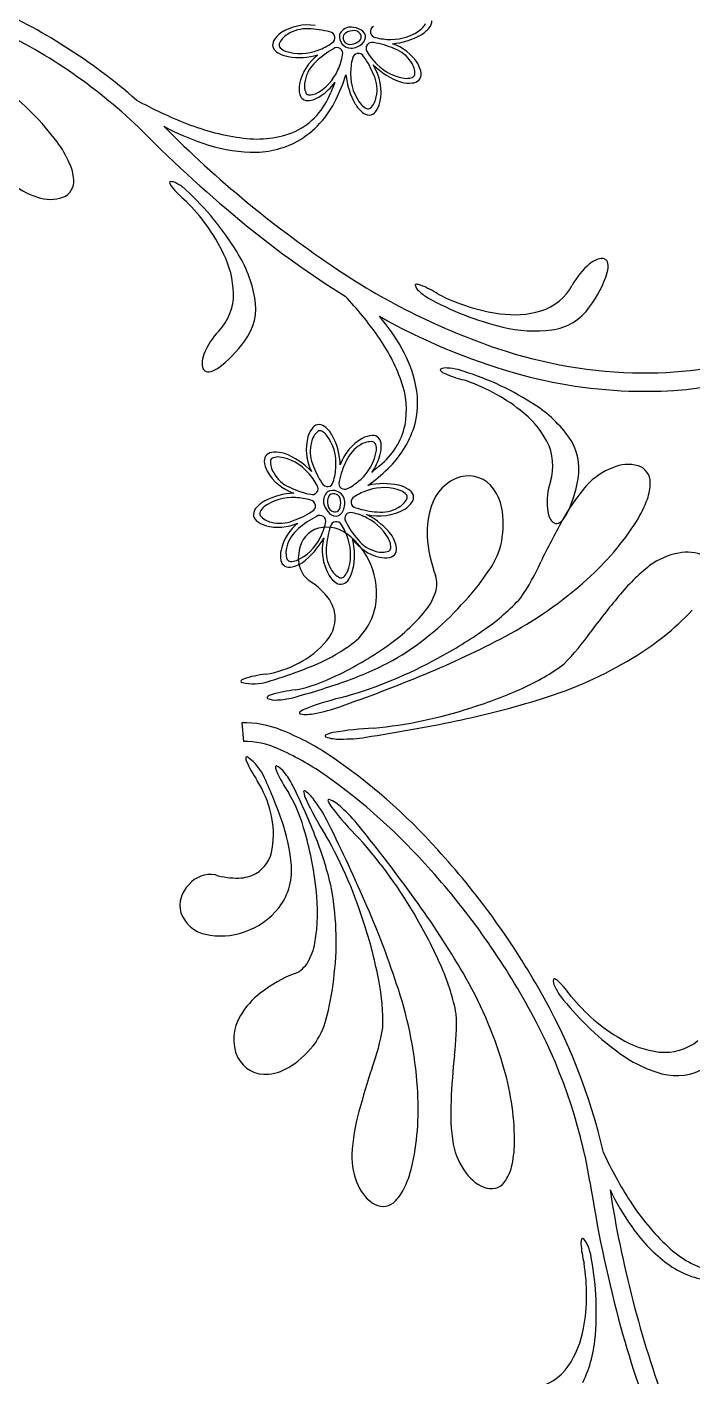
# Model space of a CAD drawing. Extents: x -4 to 4, y -4.07 to 4.07.
# Drawn here: x 1.59 to 2.418, y -0.04 to 1.641 of the extents above; entities that cross this region are included whole.
import ezdxf

# ---------------------------------------------------------------- set-up
doc = ezdxf.new("R2010")
doc.units = 0

msp = doc.modelspace()

# ---------------------------------------------------------------- linework, layer by layer
at = {"color": 7, "linetype": 'CONTINUOUS'}
msp.add_line((1.857327, 0.774624), (1.859136, 0.751655), dxfattribs=at)
for centre, radius, start, end in [((1.244031, 0.998033), 0.732891, 48.886794, 66.125905), ((2.080262, 1.649328), 0.01381, 319.056732, 358.209552), ((1.266556, 1.034767), 0.667218, 45.585578, 64.886768), ((1.922844, 1.608792), 0.030065, 124.110227, 149.069731), ((1.939405, 1.582956), 0.060749, 81.355276, 123.377645), ((1.993335, 1.629457), 0.014654, 171.240675, 269.819138), ((1.992876, 1.625612), 0.015284, 98.637354, 156.575572), ((1.992049, 1.628136), 0.008771, 162.522606, 284.240977), ((1.99502, 1.622457), 0.014059, 89.994928, 143.747669), ((1.993347, 1.61794), 0.02295, 66.535527, 96.923258), ((1.996625, 1.626517), 0.010126, 33.35608, 99.112756), ((1.998575, 1.626141), 0.013433, 20.91621, 73.077808), ((1.999518, 1.628887), 0.006418, 315.652991, 389.878951), ((1.999929, 1.629077), 0.011347, 309.282191, 369.433515), ((2.037967, 1.704883), 0.084842, 274.581991, 300.098929), ((2.059607, 1.665959), 0.040323, 301.232878, 320.439854), ((1.90587, 1.618931), 0.010294, 148.917527, 197.859244), ((1.908828, 1.621068), 0.01381, 202.539014, 241.692279), ((1.992899, 1.635929), 0.02113, 271.055704, 312.27505), ((1.990177, 1.64067), 0.021419, 280.84611, 310.573143), ((2.02643, 1.564505), 0.058736, 31.892974, 71.83185), ((1.922251, 1.643936), 0.040321, 240.309276, 259.516935), ((1.92876, 1.687804), 0.084655, 260.586733, 285.901064), ((1.988143, 1.558106), 0.060339, 126.852872, 168.474302), ((1.771424, 1.649094), 0.225724, 334.299716, 342.614955), ((2.076613, 1.590172), 0.09018, 185.422615, 210.045296), ((2.083481, 1.656456), 0.088406, 224.770024, 251.945443), ((1.967237, 1.560241), 0.063349, 348.011493, 392.409904), ((2.050703, 1.579766), 0.030065, 6.678318, 31.638049), ((2.070343, 1.582038), 0.010294, 317.888443, 366.831035), ((1.357949, 1.297099), 0.335949, 36.732935, 52.936174), ((1.958546, 1.564483), 0.030066, 169.112247, 194.071072), ((1.914472, 1.616083), 0.073363, 304.592815, 322.917649), ((3.251764, 1.033339), 1.387528, 157.163257, 157.704587), ((2.065677, 1.611568), 0.040324, 256.234444, 275.440737), ((2.068524, 1.585202), 0.013811, 274.057232, 313.208495), ((1.967833, 1.986214), 0.498615, 240.97943, 248.998939), ((1.886017, 1.589888), 0.08732, 295.39522, 339.804003), ((1.865725, 1.603356), 0.120917, 300.123988, 334.450766), ((1.939373, 1.559649), 0.010294, 193.91526, 242.857852), ((1.939954, 1.563251), 0.01381, 247.539802, 286.692622), ((1.933274, 1.588917), 0.040325, 285.308383, 304.514904), ((1.999955, 1.55403), 0.030063, 321.678166, 346.638802), ((2.033029, 1.565928), 0.040323, 211.232992, 230.43974), ((2.016398, 1.545274), 0.013811, 229.058258, 268.209743), ((2.015448, 1.541749), 0.010293, 272.889407, 321.832656), ((1.911748, 1.800068), 0.320697, 241.749451, 251.246859), ((2.756376, 2.506134), 1.403609, 224.773173, 236.2628), ((1.894677, 1.788285), 0.287629, 248.473333, 262.958099), ((1.510119, 1.411835), 0.145377, 24.158341, 36.361567), ((2.890194, 2.655161), 1.62672, 224.679053, 230.853356), ((1.874914, 1.686555), 0.201375, 250.787514, 267.911765), ((1.876501, 1.623887), 0.122261, 261.966665, 292.589224), ((1.87217, 1.600582), 0.115359, 267.71782, 298.046327), ((1.591541, 1.447675), 0.056421, 3.549813, 24.789305), ((1.626918, 1.51106), 0.085359, 226.898939, 253.582057), ((1.626591, 1.448979), 0.021375, 291.6201, 365.881074), ((1.768757, 1.447259), 0.001456, 114.562896, 205.475796), ((1.780391, 1.450959), 0.013652, 198.476619, 219.833579), ((1.768993, 1.436056), 0.012554, 55.651121, 93.841573), ((1.748374, 1.39401), 0.059283, 48.506765, 62.141262), ((1.618739, 1.475791), 0.049262, 251.111998, 288.618542), ((1.871785, 1.525953), 0.131876, 219.41885, 230.202431), ((1.540022, 1.170496), 0.364829, 31.453479, 47.253722), ((1.625626, 1.259172), 0.231386, 25.524156, 45.649775), ((2.623286, 2.326901), 1.203642, 230.842061, 238.027576), ((1.72752, 1.305633), 0.119432, 1.857129, 26.473466), ((1.714422, 1.274764), 0.161659, 10.373355, 32.182129), ((2.345104, 1.279042), 0.086523, 129.197446, 152.119009), ((2.313454, 1.317442), 0.036763, 110.264696, 128.793554), ((2.3053, 1.340746), 0.012084, 73.372991, 112.264253), ((2.306074, 1.345677), 0.007169, 10.093161, 68.018488), ((2.288875, 1.342591), 0.024643, 343.053426, 370.14975), ((2.446919, 2.041603), 0.84544, 236.21869, 251.287729), ((2.17322, 1.380204), 0.146257, 323.1846, 342.164435), ((2.085259, 1.322581), 0.012554, 194.156906, 232.348917), ((2.074533, 1.319344), 0.001456, 82.526153, 173.435154), ((2.07461, 1.307137), 0.013651, 68.167622, 89.525036), ((2.118875, 1.355179), 0.059277, 225.857118, 239.4923), ((2.031528, 1.197042), 0.131875, 57.797344, 68.581153), ((2.210206, 1.351094), 0.066413, 287.060502, 331.596607), ((1.780485, 1.308415), 0.066414, 316.403834, 360.939718), ((1.80634, 1.291333), 0.068261, 323.071061, 370.585242), ((1.681958, 1.01485), 0.420817, 34.994511, 43.7494), ((2.267068, 1.62241), 0.364831, 240.746191, 256.546434), ((2.209181, 1.513584), 0.231377, 242.349951, 262.476252), ((2.414254, 1.967131), 0.787222, 240.658192, 254.048086), ((1.835774, 1.116101), 0.253579, 29.489695, 40.533495), ((2.196485, 1.402328), 0.119433, 261.526317, 286.142655), ((2.234441, 1.331785), 0.068262, 277.41458, 324.928542), ((1.890697, 1.202384), 0.086523, 135.880492, 158.802055), ((2.221794, 1.424322), 0.161658, 255.817994, 277.626995), ((1.741371, 1.334596), 0.146257, 305.835565, 324.8154), ((1.841512, 1.124196), 0.227408, 19.679444, 35.479915), ((1.844397, 1.22062), 0.036763, 159.207768, 177.736625), ((1.920575, 1.16311), 0.156625, 11.352696, 29.792068), ((2.362307, 1.796318), 0.585977, 251.429308, 269.312979), ((2.358705, 1.729502), 0.542019, 268.929435, 295.142625), ((2.358845, 1.724512), 0.514141, 269.602817, 287.608122), ((1.819713, 1.221173), 0.012084, 175.735747, 214.627009), ((1.815263, 1.218913), 0.007169, 219.981404, 277.906946), ((1.812883, 1.236224), 0.024642, 277.851505, 304.947828), ((2.105858, 1.214012), 0.001456, 140.967543, 231.877324), ((2.111051, 1.204084), 0.012554, 82.054667, 120.246233), ((2.114632, 1.222499), 0.013651, 224.880697, 246.238566), ((2.111282, 1.157259), 0.059277, 74.909607, 88.545245), ((2.024058, 0.864415), 0.364818, 57.856166, 73.656865), ((2.361769, 1.787958), 0.600525, 254.164579, 268.741335), ((1.956122, 1.164027), 0.106084, 349.789247, 380.26907), ((1.969931, 1.173474), 0.106196, 343.3348, 371.11248), ((2.163145, 1.330307), 0.13187, 245.821004, 256.605041), ((2.061306, 0.981914), 0.231367, 51.926704, 72.053914), ((2.131902, 1.068824), 0.119431, 28.259875, 52.87644), ((2.133896, 1.03535), 0.161659, 36.776121, 58.584896), ((1.953633, 1.135892), 0.010294, 90.13988, 139.083348), ((1.952515, 1.132418), 0.013811, 46.308388, 85.460319), ((1.973822, 1.164689), 0.088862, 308.47842, 347.345413), ((1.951685, 1.181939), 0.126136, 314.027523, 342.027848), ((1.998213, 1.115115), 0.060751, 164.623057, 206.643432), ((1.968521, 1.122882), 0.030065, 138.930156, 163.889886), ((1.934912, 1.112583), 0.040324, 28.485213, 47.691734), ((1.895206, 1.092839), 0.084655, 2.098823, 27.41338), ((2.036905, 1.076442), 0.060338, 119.525672, 161.147102), ((2.021695, 1.102621), 0.030065, 93.930444, 118.889948), ((2.020367, 1.122348), 0.010294, 45.140097, 94.082908), ((2.01712, 1.120682), 0.013811, 1.3076, 40.459976), ((2.208858, 1.091065), 0.068261, 349.474088, 396.98827), ((1.897155, 1.097988), 0.01381, 91.309156, 130.461531), ((1.898732, 1.071516), 0.040323, 73.483752, 92.690728), ((1.878374, 1.025434), 0.090519, 43.612265, 69.418442), ((1.990647, 1.119104), 0.040324, 343.484982, 362.69173), ((2.178103, 1.094867), 0.066414, 342.806586, 387.34225), ((1.895489, 1.101235), 0.010294, 135.140425, 184.08258), ((1.915216, 1.102562), 0.030065, 183.928588, 208.888093), ((1.959002, 1.12859), 0.073361, 325.082368, 343.407429), ((2.924511, 0.039092), 1.384535, 130.294231, 130.836706), ((2.338665, 1.047182), 0.049262, 75.732626, 113.239393), ((2.34446, 1.074513), 0.021376, 358.46919, 432.73037), ((1.941392, 1.117769), 0.060334, 209.52372, 251.148254), ((1.883445, 1.254396), 0.225664, 305.382097, 313.699395), ((2.145412, 1.028832), 0.05456, 106.952488, 163.761341), ((2.139273, 1.043715), 0.038565, 35.166616, 104.674781), ((2.13143, 1.100923), 0.146255, 332.238347, 351.218409), ((2.349496, 1.012635), 0.08536, 110.768655, 137.451773), ((1.924999, 0.976066), 0.084662, 92.099775, 117.411842), ((1.974166, 1.05108), 0.015284, 131.426288, 189.362358), ((1.970651, 1.049456), 0.014654, 18.180483, 116.759704), ((1.97151, 1.051085), 0.008772, 3.767362, 125.473465), ((2.033745, 0.982387), 0.090187, 77.953983, 102.575078), ((2.043338, 1.031337), 0.040321, 57.559691, 76.767577), ((2.057841, 1.053535), 0.01381, 19.789342, 58.941718), ((2.120293, 1.030196), 0.061867, 7.176532, 35.277775), ((2.323969, 1.048906), 0.086522, 162.283552, 185.205342), ((2.478413, 0.904941), 0.253279, 139.224717, 151.520498), ((2.309411, 1.073153), 0.056423, 339.561774, 360.801039), ((1.885419, 1.033383), 0.01381, 136.308882, 175.46059), ((1.905254, 1.01578), 0.040325, 118.485327, 137.69162), ((1.981607, 1.053003), 0.022949, 191.077782, 221.465963), ((1.977829, 1.050016), 0.014059, 144.252547, 198.004855), ((1.974463, 1.047234), 0.010126, 188.886664, 254.647556), ((1.95901, 1.048994), 0.021419, 337.42589, 367.153374), ((1.96436, 1.04787), 0.021131, 335.725726, 376.943519), ((2.044432, 1.066467), 0.030063, 301.362493, 326.322677), ((2.060899, 1.055528), 0.010294, 326.170021, 375.111519), ((2.186369, 1.013029), 0.098374, 161.594787, 183.480778), ((2.225504, 1.102713), 0.145379, 327.989401, 340.192627), ((1.881945, 1.034501), 0.010294, 180.137682, 229.080056), ((1.894955, 1.049389), 0.030065, 228.928957, 253.888461), ((1.975424, 1.045497), 0.013433, 214.922596, 267.080497), ((1.973103, 1.043751), 0.006418, 258.121255, 332.346803), ((1.97305, 1.043301), 0.011347, 278.567595, 338.720415), ((2.028414, 1.095667), 0.063351, 255.590879, 299.987746), ((1.972835, 0.955383), 0.0884, 36.053622, 63.230848), ((2.058992, 1.022094), 0.1237, 347.719683, 367.352617), ((3.120408, 0.544753), 0.989394, 150.914213, 154.204828), ((2.274389, 1.044649), 0.036762, 185.608915, 204.137999), ((2.252034, 1.03417), 0.012084, 202.14108, 241.032565), ((2.239223, 1.044614), 0.024644, 304.254295, 331.350392), ((2.065062, 1.205583), 0.335962, 311.414423, 327.617206), ((1.902672, 1.077283), 0.059006, 254.206595, 294.445498), ((1.964957, 0.976588), 0.06034, 128.87089, 167.220012), ((1.964125, 0.983278), 0.036137, 117.171715, 177.297602), ((1.962982, 0.976804), 0.041565, 53.157801, 111.686665), ((1.938145, 0.940462), 0.085563, 21.425742, 54.439412), ((2.249054, 1.030166), 0.007169, 246.383247, 304.308144), ((1.874419, 1.051358), 0.096583, 306.958763, 331.449358), ((2.020373, 0.989978), 0.062982, 166.016092, 210.084701), ((2.04265, 1.03805), 0.058734, 216.167039, 256.107249), ((1.912698, 0.9837), 0.084853, 347.903024, 373.416792), ((2.010019, 0.986182), 0.040324, 12.559263, 31.765556), ((2.035974, 0.991622), 0.013811, 334.790677, 373.941717), ((2.258296, 1.017182), 0.17042, 183.406289, 200.267059), ((2.082138, 1.02267), 0.101356, 323.655213, 344.617239), ((1.93533, 0.982847), 0.030065, 166.362178, 191.321456), ((1.915948, 0.978938), 0.010293, 191.167673, 240.111579), ((1.962204, 0.979221), 0.034658, 170.432657, 231.579338), ((2.035637, 1.01025), 0.030064, 256.361725, 281.321909), ((2.039546, 0.990869), 0.010293, 281.167892, 330.11136), ((1.979573, 1.084783), 0.272952, 325.532516, 336.350855), ((2.416195, 0.90206), 0.085361, 100.045159, 126.727825), ((2.411982, 0.938021), 0.049262, 65.009184, 102.515728), ((1.916701, 0.982509), 0.01381, 244.791394, 283.942879), ((1.911259, 1.008467), 0.040326, 282.560278, 301.765889), ((1.991546, 0.974054), 0.030064, 211.364361, 236.323413), ((1.956412, 0.975148), 0.040325, 327.560196, 346.76649), ((1.933866, 0.935967), 0.091226, 349.328766, 383.072265), ((2.066959, 0.947758), 0.03314, 341.386762, 378.273706), ((1.886187, 1.153105), 0.336671, 316.640225, 325.539056), ((2.522823, 0.772263), 0.253278, 128.501587, 140.797139), ((1.889546, 0.871032), 0.095813, 39.935048, 57.75448), ((1.980606, 0.957585), 0.010293, 236.16811, 285.109827), ((1.978614, 0.960643), 0.013811, 289.789565, 328.941495), ((1.948632, 1.330325), 0.506552, 297.824486, 311.957227), ((1.926949, 0.902337), 0.047038, 13.243505, 39.942223), ((2.02827, 0.960562), 0.073892, 321.586873, 341.55306), ((2.010892, 1.107484), 0.26252, 304.562347, 317.553411), ((3.086577, 0.298919), 0.989379, 140.190848, 143.481463), ((1.93001, 0.905457), 0.043406, 319.380835, 370.158646), ((1.947644, 0.934877), 0.077498, 304.272227, 348.234394), ((1.910287, 1.057695), 0.226707, 304.044838, 320.878481), ((1.865782, 1.161627), 0.357443, 300.105939, 317.892795), ((2.172627, 1.144571), 0.335967, 300.69116, 316.893487), ((1.840522, 1.344601), 0.554469, 298.046179, 305.160029), ((1.880451, 0.944485), 0.106465, 296.898815, 320.802192), ((1.640525, 1.90894), 1.162084, 292.525177, 297.943202), ((2.066156, 1.041785), 0.272955, 314.808999, 325.627338), ((1.855823, 1.064132), 0.236037, 292.354444, 305.022687), ((1.794449, 1.213986), 0.421145, 295.418884, 305.199291), ((1.865918, 0.965277), 0.131631, 279.215085, 298.445501), ((1.722306, 1.390501), 0.588661, 286.563425, 292.291581), ((1.831963, 1.257419), 0.457662, 289.610682, 297.752652), ((1.829547, 1.347709), 0.562432, 286.205623, 298.884147), ((2.101158, 1.058252), 0.262511, 293.838953, 306.830246), ((2.081447, 1.288791), 0.506549, 287.101077, 301.233818), ((1.860552, 0.823848), 0.005603, 103.807363, 148.322286), ((1.857744, 0.826818), 0.00196, 180.813378, 264.518395), ((1.871161, 0.887847), 0.064433, 257.811489, 287.111833), ((1.900769, 0.705433), 0.13064, 96.050865, 108.546595), ((1.68304, 1.684607), 0.910059, 285.133583, 289.416058), ((1.885361, 1.009912), 0.19788, 281.225046, 297.00727), ((1.225359, 2.923863), 2.258632, 289.496652, 292.390393), ((1.889811, 0.806139), 0.001228, 130.805305, 248.188263), ((1.897249, 0.79757), 0.012574, 105.450759, 130.942797), ((1.941884, 0.65131), 0.165489, 96.245446, 106.855455), ((2.078026, 0.422303), 0.396038, 103.359974, 110.695453), ((1.97788, 1.322932), 0.554466, 287.322972, 294.436822), ((1.898846, 0.828795), 0.025619, 248.255608, 275.409333), ((1.899561, 0.882905), 0.079633, 271.223577, 285.341249), ((1.948823, 0.762822), 0.031836, 109.749322, 126.71403), ((1.917011, 0.967999), 0.184077, 279.737719, 289.739333), ((1.967677, 1.328026), 0.562427, 275.482196, 288.16072), ((1.886401, 1.914575), 1.162023, 281.801439, 287.219694), ((1.861244, 0.657379), 0.11731, 67.522633, 91.913531), ((1.930157, 0.787104), 0.001293, 106.473685, 256.626082), ((1.937196, 0.831597), 0.046335, 260.888407, 283.669738), ((1.667353, 2.98889), 2.258436, 278.772944, 281.666915), ((1.791211, 0.472113), 0.315336, 56.342178, 68.634302), ((1.96222, 0.758497), 0.001293, 95.745538, 245.899519), ((1.977414, 0.800902), 0.046334, 250.164409, 272.94574), ((1.976042, 0.731167), 0.031836, 99.027266, 115.991747), ((2.039624, 0.372559), 0.396033, 92.636053, 99.971532), ((1.982959, 0.938674), 0.184072, 269.015057, 279.0169), ((1.860479, 0.652084), 0.09958, 64.999417, 90.772782), ((1.77445, 0.445189), 0.323587, 55.1294, 66.676636), ((1.867716, 0.730227), 0.005603, 162.961042, 207.475303), ((1.863631, 0.730378), 0.00196, 46.766479, 130.472296), ((1.983229, 0.778135), 0.130637, 202.737595, 215.233554), ((1.826625, 0.680031), 0.064431, 24.172195, 53.473215), ((1.5609, 0.133615), 0.724747, 41.802517, 56.018362), ((1.350593, 0.460199), 0.588767, 18.993194, 24.720205), ((1.900328, 0.719926), 0.001228, 63.098898, 180.480811), ((1.911674, 0.71999), 0.012574, 180.340866, 205.832905), ((2.051026, 0.782952), 0.165486, 204.429488, 215.039497), ((1.889264, 0.698189), 0.025618, 35.873523, 63.027474), ((1.849076, 0.661948), 0.079633, 25.944825, 40.062269), ((1.525436, 0.092521), 0.755304, 41.318841, 54.926618), ((1.764987, 0.632883), 0.131624, 12.83898, 32.070079), ((1.103695, 0.295661), 0.91015, 21.868222, 26.15024), ((1.935435, 0.688904), 0.001293, 59.268227, 209.41875), ((1.909518, 0.652062), 0.046333, 32.215116, 54.997128), ((1.744271, 0.588823), 0.197876, 14.277245, 30.059697), ((1.965739, 0.693343), 0.031836, 189.169915, 206.134623), ((2.295523, 0.847867), 0.396023, 205.188742, 212.52445), ((1.800079, 0.568188), 0.184071, 26.144524, 36.146367), ((1.965753, 0.678214), 0.001293, 71.73362, 221.884719), ((1.994383, 0.689089), 0.031836, 201.636037, 218.600518), ((1.9484, 0.636647), 0.046333, 44.680765, 67.462777), ((1.790195, 0.63568), 0.106463, 350.482334, 374.385937), ((2.283046, 0.911172), 0.396039, 217.655528, 224.991007), ((1.859648, 0.531128), 0.184068, 38.610631, 48.612703), ((1.684055, 0.575248), 0.236017, 6.261324, 18.93048), ((-0.057813, -0.354456), 2.258445, 23.493823, 26.387793), ((0.244872, -0.770713), 2.258263, 35.960108, 38.854308), ((1.530949, 0.522492), 0.421129, 6.085058, 15.865694), ((1.52307, 0.465649), 0.457638, 13.531844, 21.674043), ((1.472966, 0.356465), 0.562426, 17.00011, 29.678634), ((1.585951, 0.253783), 0.562425, 29.466475, 42.144999), ((1.852219, 0.624189), 0.043406, 301.125868, 351.903679), ((1.39113, -0.032803), 0.962291, 29.704713, 42.451095), ((1.841746, 0.591528), 0.077498, 323.050221, 367.012167), ((1.409471, -0.023068), 0.918774, 28.476366, 41.957846), ((1.81625, 0.54721), 0.036136, 133.987084, 194.113184), ((1.818032, 0.551329), 0.034658, 79.705694, 140.851949), ((1.85139, 0.67731), 0.095812, 253.529728, 271.34916), ((1.852544, 0.628549), 0.047038, 271.341756, 298.040474), ((1.617354, 0.503434), 0.357431, 353.39161, 371.178922), ((1.724813, 0.538565), 0.2267, 350.405981, 367.239853), ((1.130559, -0.124791), 1.162069, 30.407438, 35.825463), ((1.820361, 0.552339), 0.041564, 199.597225, 258.126303), ((1.831836, 0.601161), 0.091225, 288.212507, 321.956007), ((0.946592, 0.085121), 1.162068, 17.94112, 23.359145), ((1.596908, 0.250661), 0.554481, 23.190681, 30.304303), ((1.831283, 0.59498), 0.085561, 256.844515, 289.85841), ((1.482989, 0.35105), 0.554484, 10.724426, 17.838047), ((1.875642, 0.513996), 0.073892, 329.731483, 349.69767), ((1.910789, 0.493372), 0.03314, 293.011192, 329.89769), ((1.984865, 0.303789), 0.170418, 111.017507, 127.878276), ((1.63723, 0.493721), 0.336651, 345.745256, 354.644544), ((1.770373, 0.402693), 0.262523, 358.330991, 371.321827), ((1.866366, 0.363121), 0.262523, 10.797281, 23.788116), ((1.696459, 0.206098), 0.506532, 16.393419, 30.526617), ((2.257627, 0.453418), 0.012554, 171.207884, 209.399004), ((2.246487, 0.45462), 0.001456, 59.569125, 150.48105), ((2.241798, 0.443349), 0.013652, 45.218624, 66.576039), ((1.940528, 0.360577), 0.098372, 127.803077, 149.689067), ((1.570556, 0.286047), 0.506553, 3.92711, 18.059851), ((1.593071, 0.076202), 0.732891, 12.886794, 30.125905), ((2.301293, 0.47033), 0.059278, 202.908039, 216.543449), ((2.159196, 0.358769), 0.131875, 34.846615, 45.630424), ((2.541961, 0.658627), 0.364838, 217.796366, 233.596381), ((2.446217, 0.580981), 0.231377, 219.399878, 239.526406), ((1.901631, 0.380928), 0.05456, 147.523154, 204.331791), ((1.864516, 0.432541), 0.101353, 326.66588, 347.62836), ((1.851625, 0.398879), 0.272947, 351.999995, 362.818563), ((1.632886, 0.092681), 0.667218, 9.585578, 28.886768), ((1.763699, 0.440792), 0.272947, 339.533383, 350.35195), ((1.849675, 0.450312), 0.123699, 303.932094, 323.565028), ((2.391144, 0.483484), 0.119434, 238.576633, 263.192745), ((2.383802, 0.430955), 0.066414, 264.110533, 308.646196), ((1.886397, 0.375721), 0.038564, 206.609542, 276.118125), ((3.106129, 0.259976), 0.989374, 174.145686, 177.436301), ((2.423028, 0.493868), 0.16166, 232.867862, 254.676636), ((1.884033, 0.398903), 0.061866, 276.006326, 304.107569), ((2.958652, 0.034361), 0.989383, 161.679726, 164.97034), ((1.86102, 0.251193), 0.335949, 0.732935, 16.936174), ((2.398589, 0.403723), 0.068262, 254.464814, 301.978995), ((1.740988, 0.294558), 0.335953, 348.266741, 364.469752), ((2.370643, 0.290227), 0.253285, 176.830484, 189.125808), ((2.24702, 0.222662), 0.253279, 164.363961, 176.659514), ((2.051568, 0.254573), 0.145377, 348.158341, 360.361567), ((2.0795, 0.235085), 0.08536, 178.432607, 205.115499), ((2.204383, 0.266194), 0.085359, 190.898939, 217.582057), ((2.759477, 0.450217), 0.498615, 204.97943, 212.998939), ((1.927773, 0.256726), 0.145381, 335.692474, 347.895472), ((2.138506, 0.23571), 0.056421, 327.549813, 348.789305), ((2.177036, 0.242469), 0.049262, 215.111998, 252.618542), ((2.167628, 0.216162), 0.021375, 255.6201, 329.881074), ((3.89888, 0.449257), 1.62672, 188.679053, 194.853356), ((2.047674, 0.217821), 0.049262, 202.64472, 240.151487), ((2.008593, 0.21954), 0.056422, 315.083616, 336.322881), ((3.703024, 0.407348), 1.403609, 188.773173, 200.2628), ((2.60469, 0.332588), 0.320697, 205.749451, 215.246859), ((2.032809, 0.194166), 0.021376, 243.154341, 317.415521), ((2.583954, 0.333089), 0.287629, 212.473333, 226.958099), ((2.508169, 0.262405), 0.201375, 214.787514, 231.911765), ((2.293219, 0.127363), 0.013652, 162.476619, 183.833579), ((2.411239, 0.134315), 0.131876, 183.41885, 194.202431), ((2.281632, 0.131208), 0.001456, 78.562896, 169.475796), ((2.275238, 0.122006), 0.012554, 19.651121, 57.841573), ((2.233842, 0.100109), 0.059283, 12.506765, 26.141262), ((2.472619, 0.210773), 0.122261, 225.966665, 256.589224), ((2.055281, 0.063173), 0.231386, 349.524156, 369.649775), ((1.933904, 0.041749), 0.364829, 355.453479, 371.253722), ((2.455415, 0.194464), 0.115359, 231.71782, 262.046327), ((2.165025, 0.040869), 0.119432, 325.857129, 350.473466), ((3.490001, 0.340574), 1.203642, 194.842061, 202.027576), ((2.136285, 0.023594), 0.161659, 334.373355, 356.182129), ((2.209509, 0.011987), 0.066414, 280.403834, 324.939718)]:
    msp.add_arc(centre, radius, start, end, dxfattribs=at)
at = {"color": 2, "linetype": 'CONTINUOUS'}
for centre, radius, start, end in [((1.926867, 1.610199), 0.02519, 120.528575, 157.134109), ((1.937316, 1.59643), 0.042406, 86.373072, 123.241482), ((1.938164, 1.529525), 0.109242, 74.752327, 89.037347), ((1.96585, 1.627646), 0.00735, 299.187728, 441.834261), ((2.02461, 1.635279), 0.00735, 118.910944, 261.557477), ((2.043734, 1.684902), 0.059271, 269.053466, 309.452326), ((2.068834, 1.652808), 0.018567, 312.581243, 336.148601), ((1.908889, 1.619027), 0.00532, 169.601896, 223.989455), ((1.918281, 1.628369), 0.018566, 224.600509, 248.169681), ((2.025441, 1.519248), 0.109262, 119.754224, 134.036504), ((1.927426, 1.680209), 0.07241, 290.08714, 305.460562), ((1.975622, 1.608222), 0.00735, 344.190244, 486.826641), ((2.019238, 1.614619), 0.00735, 73.916843, 216.559292), ((2.004174, 1.51378), 0.109248, 66.711209, 80.995087), ((2.041924, 1.698077), 0.072442, 255.291445, 270.657795), ((2.03243, 1.574439), 0.042406, 32.508256, 69.37555), ((1.930383, 1.667276), 0.059272, 251.29649, 291.695572), ((1.977521, 1.565973), 0.042407, 131.372734, 168.240028), ((1.911274, 1.618223), 0.072423, 335.089146, 350.45983), ((2.065125, 1.583612), 0.07242, 165.288076, 180.659445), ((2.002349, 1.600924), 0.00735, 28.916433, 171.555553), ((1.920402, 1.540274), 0.109239, 21.711699, 35.996719), ((2.075876, 1.646774), 0.072431, 210.290815, 225.659446), ((2.047613, 1.582701), 0.02519, 358.614393, 395.219927), ((1.922522, 1.611169), 0.059273, 296.29592, 336.693892), ((2.051975, 1.581801), 0.059274, 179.05505, 219.451911), ((1.983265, 1.563184), 0.042408, 347.50966, 384.375391), ((2.067849, 1.636183), 0.05927, 224.053328, 264.453299), ((2.067631, 1.583366), 0.00532, 291.75497, 346.142313), ((1.960395, 1.568322), 0.025191, 165.529484, 202.134795), ((2.062904, 1.595742), 0.018567, 267.581974, 291.148878), ((1.941439, 1.561851), 0.00532, 214.604454, 268.991796), ((1.941475, 1.575099), 0.018567, 269.599857, 293.167895), ((1.999843, 1.558292), 0.025192, 313.614606, 350.217236), ((2.019877, 1.556699), 0.018567, 222.580789, 246.149054), ((2.014469, 1.544606), 0.00532, 246.760579, 301.147488), ((1.968425, 1.118621), 0.02519, 130.865242, 167.470106), ((1.954474, 1.132991), 0.00532, 64.011844, 118.396805), ((1.948492, 1.121171), 0.018567, 39.833397, 63.400754), ((1.915233, 1.097639), 0.059269, 356.304384, 396.70591), ((1.984751, 1.112938), 0.042407, 164.759573, 201.626867), ((2.02614, 1.084113), 0.042407, 119.759972, 156.627266), ((2.018614, 1.099675), 0.02519, 85.864036, 122.470017), ((1.966163, 1.122453), 0.059271, 311.305025, 351.70433), ((2.01891, 1.119702), 0.00532, 19.005831, 73.391874), ((2.006322, 1.115574), 0.018567, 354.830891, 378.398022), ((1.918165, 1.099483), 0.025194, 175.867326, 212.46951), ((1.898135, 1.099778), 0.00532, 109.007926, 163.396784), ((1.902262, 1.08719), 0.018567, 84.830551, 108.398362), ((1.895384, 1.047031), 0.059271, 41.305331, 81.704857), ((2.048643, 1.132808), 0.109242, 198.963509, 213.248528), ((1.901996, 1.09646), 0.072431, 342.540593, 357.910136), ((2.08538, 1.05298), 0.109255, 153.963344, 168.246766), ((1.933724, 1.107009), 0.042408, 209.761946, 246.627453), ((1.886841, 1.036825), 0.072453, 27.544661, 42.909185), ((1.955998, 1.130942), 0.072386, 297.53612, 312.914333), ((1.964856, 1.166243), 0.10925, 243.962697, 258.246575), ((1.944975, 1.06624), 0.00735, 251.166405, 393.809307), ((1.96388, 1.076155), 0.00735, 206.169609, 348.806611), ((1.985372, 1.072862), 0.00735, 161.169492, 303.816026), ((2.036452, 0.995308), 0.072462, 107.343798, 122.706269), ((2.034094, 1.008413), 0.059273, 68.546821, 108.944571), ((2.048052, 1.046697), 0.018563, 41.85205, 65.422582), ((2.057879, 1.055576), 0.005319, 346.849808, 401.237584), ((1.896665, 1.02936), 0.018566, 129.830319, 153.399491), ((1.920197, 0.996101), 0.059269, 86.304061, 126.704699), ((1.92138, 0.982875), 0.072419, 72.541147, 87.912743), ((1.941681, 1.044748), 0.00735, 296.16813, 438.809973), ((2.000572, 1.0497), 0.00735, 116.443669, 259.082637), ((2.032929, 1.146365), 0.109227, 252.002099, 266.288945), ((2.030568, 1.07951), 0.042405, 263.624509, 300.49225), ((2.040344, 1.065256), 0.025191, 297.781944, 334.385914), ((1.884846, 1.035343), 0.00532, 154.010978, 208.397671), ((1.899216, 1.049294), 0.02519, 220.863951, 257.469038), ((1.904899, 1.065618), 0.042406, 254.758518, 291.626928), ((1.885028, 1.12951), 0.109242, 288.963509, 303.248528), ((1.99997, 0.93447), 0.109247, 117.004799, 131.288905), ((1.954484, 1.025717), 0.00735, 341.441214, 484.080183), ((1.992767, 1.029405), 0.00735, 71.444814, 214.083934), ((2.084016, 1.074891), 0.109248, 207.004103, 221.287981), ((1.979697, 0.965629), 0.072403, 62.337588, 77.712151), ((1.987281, 0.97651), 0.059268, 23.546523, 63.947827), ((1.954355, 0.983426), 0.042407, 128.62512, 165.491074), ((1.89068, 1.038796), 0.072432, 332.341162, 347.709793), ((2.071453, 0.985555), 0.109236, 162.003626, 176.289102), ((1.974777, 1.017912), 0.00735, 26.438611, 169.082421), ((1.920429, 0.982048), 0.072416, 17.34145, 32.713275), ((1.937362, 0.986593), 0.025191, 162.780619, 199.385483), ((1.90159, 1.031203), 0.059268, 293.546107, 333.946967), ((2.004589, 0.987916), 0.042406, 173.624733, 210.492027), ((1.933496, 0.984389), 0.059268, 338.545389, 378.946693), ((2.035057, 1.029275), 0.042406, 218.62445, 255.491744), ((2.037444, 0.993039), 0.00532, 301.857904, 356.244813), ((2.024214, 0.99371), 0.018567, 356.852714, 380.419618), ((1.918117, 0.981039), 0.005319, 211.857038, 266.245679), ((1.918788, 0.994271), 0.018568, 266.852848, 290.419525), ((2.03189, 1.012283), 0.025191, 252.782365, 289.386781), ((1.990336, 0.978141), 0.025192, 207.781688, 244.384318), ((1.971774, 0.970434), 0.018566, 311.851144, 335.418955), ((1.980654, 0.960605), 0.005319, 256.854356, 311.242997)]:
    msp.add_arc(centre, radius, start, end, dxfattribs=at)

doc.saveas('drawing.dxf')
